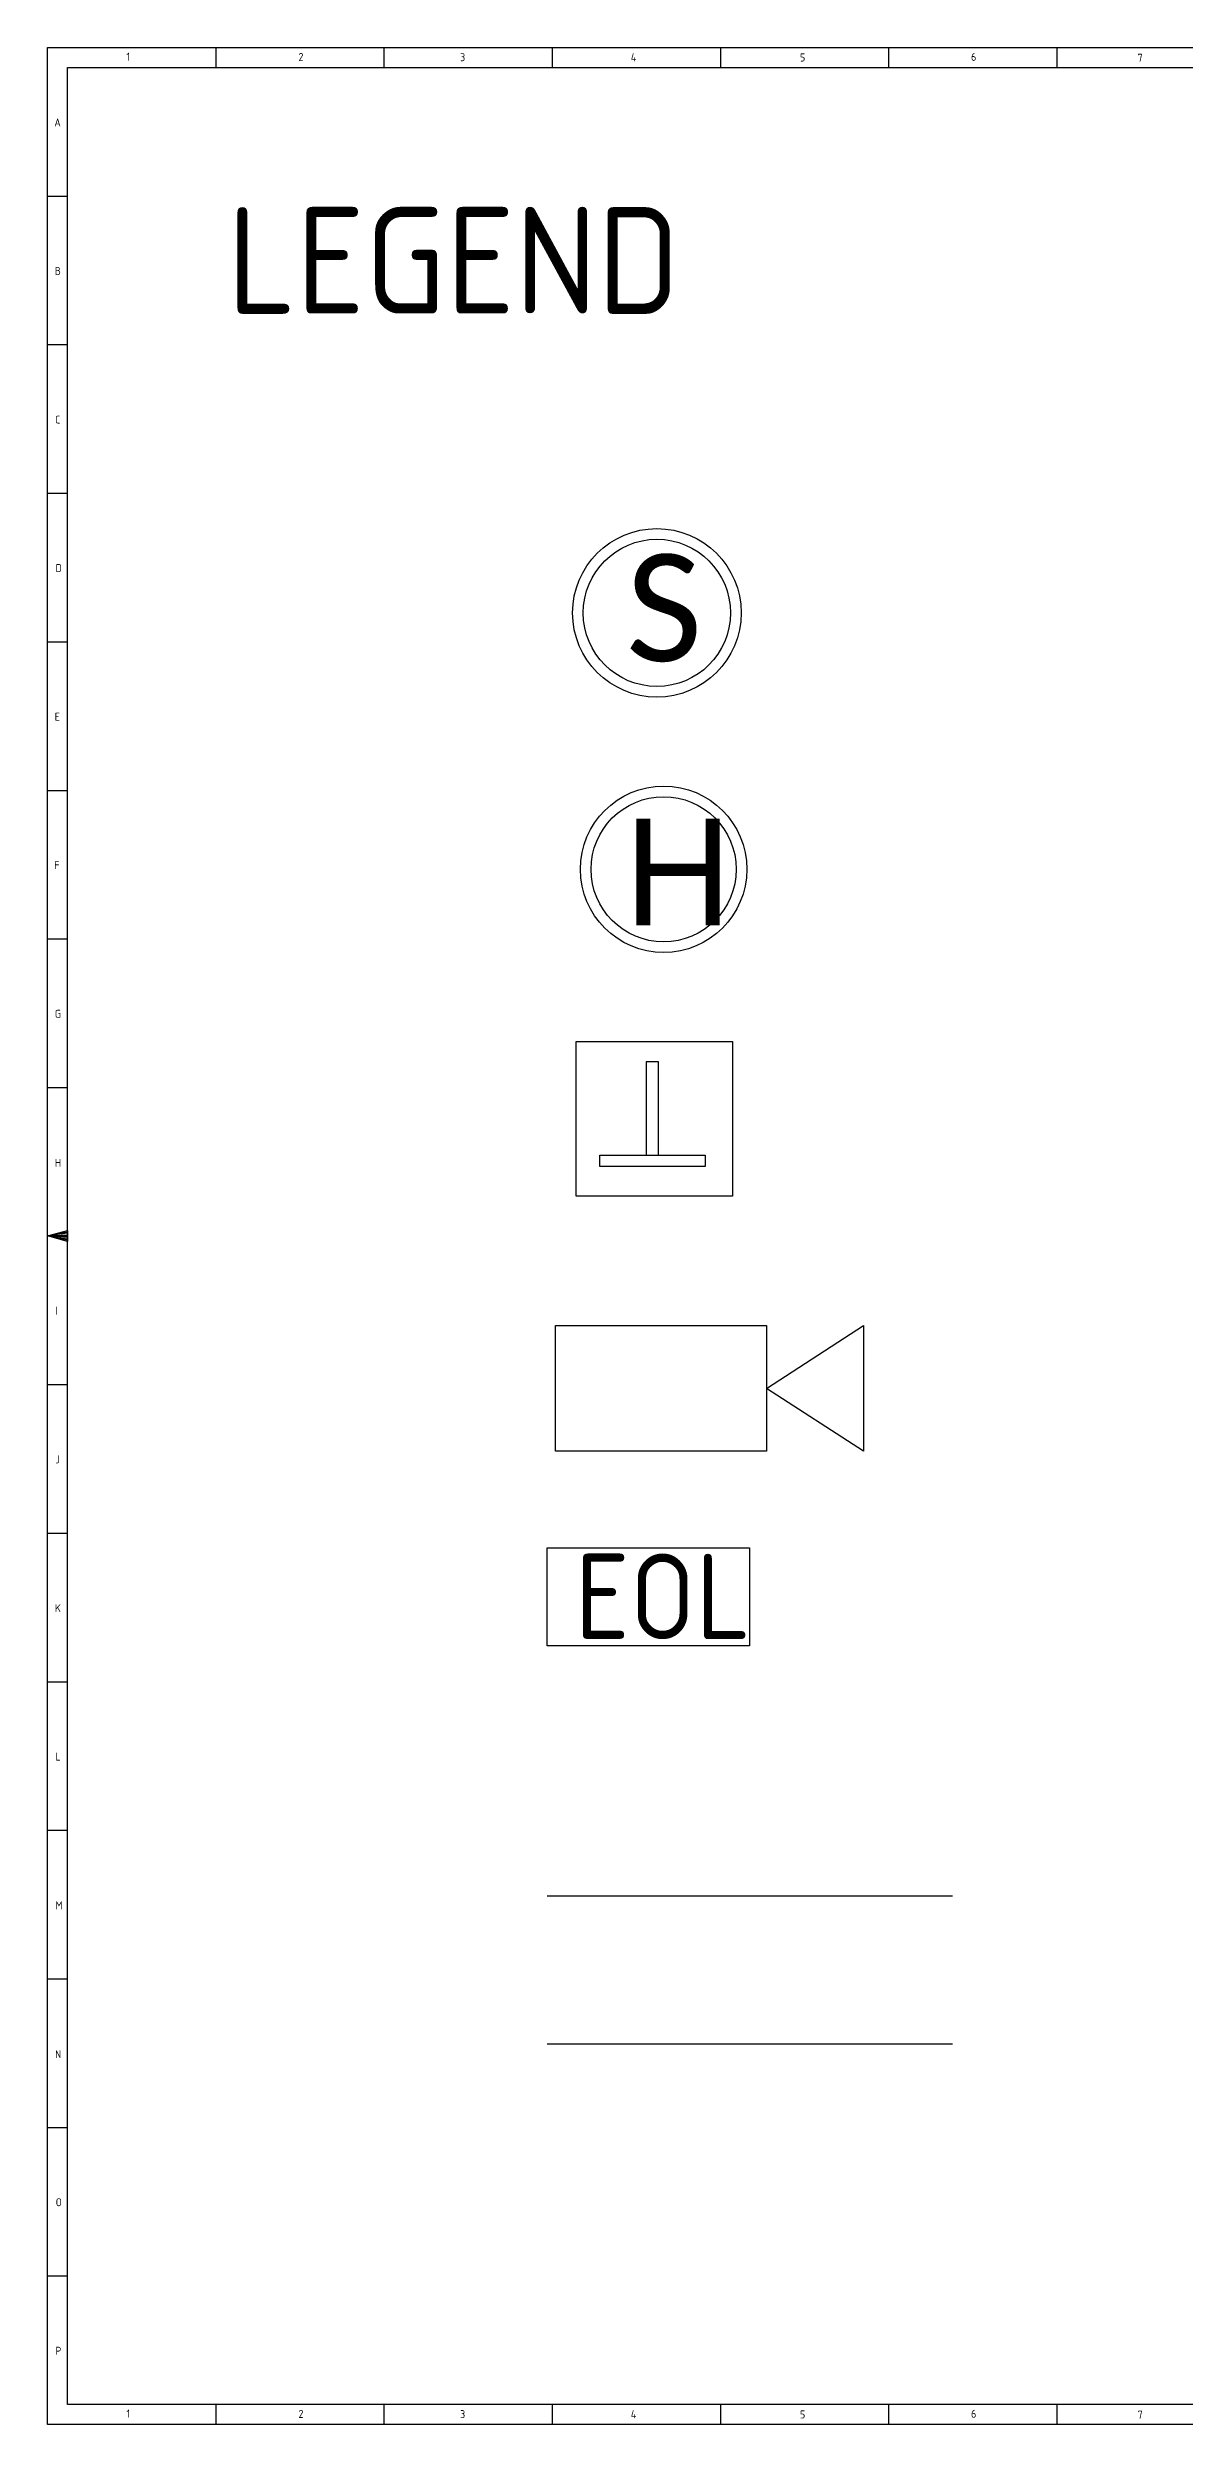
# Model space of a CAD drawing. Header units: inches. Extents: x 985 to 11353, y 526 to 2181.
# Drawn here: x 4446 to 4979, y 1067 to 2181 of the extents above; entities that cross this region are included whole.
import ezdxf

# ---------------------------------------------------------------- set-up
doc = ezdxf.new("R2010")
doc.units = ezdxf.units.IN
doc.header["$MEASUREMENT"] = 0
for name, color, linetype in [('CABLE ROUTE FOR TOTAL PLANE-EMBED 2_DWG$0$SILICAGEL BORDER', 7, 'Continuous'), ('FREE-TEXT', 7, 'Continuous'), ('HEAT DETECTOR', 6, 'Continuous'), ('horn & strobe', 1, 'Continuous'), ('manual pull station', 1, 'Continuous'), ('smoke detector', 1, 'Continuous'), ('zone wiring', 5, 'Continuous')]:
    doc.layers.add(name, color=color, linetype=linetype)
doc.styles.get("Standard").update_dxf_attribs({"font": 'isocp3.shx'})

# ---------------------------------------------------------------- blocks, each defined once
blk = doc.blocks.new('240A1')
at = {"color": 0, "lineweight": -3}
for p, q in [((1045317.02, 286840.35), (1045317.02, 286835.35)), ((1045359.07, 286840.35), (1045359.07, 286835.35)), ((1045401.12, 286840.35), (1045401.12, 286835.35)), ((1045443.17, 286840.35), (1045443.17, 286835.35)), ((1045485.22, 286840.35), (1045485.22, 286835.35)), ((1045527.27, 286840.35), (1045527.27, 286835.35)), ((1045274.97, 286803.22), (1045279.97, 286803.22)), ((1045274.97, 286766.1), (1045279.97, 286766.1)), ((1045274.97, 286728.97), (1045279.97, 286728.97)), ((1045274.97, 286691.85), (1045279.97, 286691.85)), ((1045274.97, 286654.72), (1045279.97, 286654.72)), ((1045274.97, 286617.6), (1045279.97, 286617.6)), ((1045274.97, 286580.47), (1045279.97, 286580.47)), ((1045274.97, 286543.35), (1045279.97, 286543.35)), ((1045274.97, 286506.22), (1045279.97, 286506.22)), ((1045274.97, 286469.1), (1045279.97, 286469.1)), ((1045274.97, 286431.97), (1045279.97, 286431.97)), ((1045274.97, 286394.85), (1045279.97, 286394.85)), ((1045274.97, 286357.72), (1045279.97, 286357.72)), ((1045274.97, 286320.6), (1045279.97, 286320.6)), ((1045274.97, 286283.47), (1045279.97, 286283.47)), ((1045317.02, 286251.35), (1045317.02, 286246.35)), ((1045359.07, 286251.35), (1045359.07, 286246.35)), ((1045401.12, 286251.35), (1045401.12, 286246.35)), ((1045443.17, 286251.35), (1045443.17, 286246.35)), ((1045485.22, 286251.35), (1045485.22, 286246.35)), ((1045527.27, 286251.35), (1045527.27, 286246.35))]:
    blk.add_line(p, q, dxfattribs=at)
at = {"color": 5, "lineweight": -3}
blk.add_lwpolyline([(1045274.97, 286840.35), (1046115.97, 286840.35), (1046115.97, 286246.35), (1045274.97, 286246.35)], close=True, dxfattribs=at)
at = {"color": 0, "lineweight": -3}
blk.add_lwpolyline([(1045279.97, 286835.35), (1046110.97, 286835.35), (1046110.97, 286251.35), (1045279.97, 286251.35)], close=True, dxfattribs=at)
at = {"lineweight": -3}
blk.add_lwpolyline([(1045274.97, 286543.35), (1045279.97, 286544.69), (1045279.97, 286542.01), (1045274.97, 286543.35), (1045279.97, 286544.35), (1045279.97, 286544.02), (1045274.97, 286543.35), (1045279.97, 286543.68), (1045279.97, 286543.01), (1045274.97, 286543.35), (1045279.97, 286542.68), (1045279.97, 286542.34), (1045274.97, 286543.35)], dxfattribs=at)
at = {"lineweight": -3, "char_height": 2, "attachment_point": 1}
for s, insert in [('1', (1045294.68, 286839.06)), ('2', (1045337.7, 286839)), ('3', (1045378.11, 286838.93)), ('4', (1045420.77, 286838.9)), ('5', (1045463.07, 286838.86)), ('6', (1045505.83, 286839.01)), ('7', (1045547.45, 286838.79)), ('A', (1045276.67, 286822.63)), ('B', (1045276.77, 286785.51)), ('C', (1045276.88, 286748.38)), ('D', (1045276.98, 286711.26)), ('E', (1045276.76, 286674.13)), ('F', (1045276.65, 286637.01)), ('G', (1045276.79, 286599.88)), ('H', (1045276.81, 286562.62)), ('I', (1045276.85, 286525.7)), ('J', (1045276.95, 286488.53)), ('K', (1045276.82, 286451.34)), ('L', (1045276.95, 286414.26)), ('M', (1045276.96, 286377.06)), ('N', (1045276.85, 286339.88)), ('O', (1045277.01, 286302.88)), ('P', (1045276.94, 286265.76)), ('1', (1045294.68, 286250.06)), ('2', (1045337.7, 286250)), ('3', (1045378.11, 286249.93)), ('4', (1045420.77, 286249.9)), ('5', (1045463.07, 286249.86)), ('6', (1045505.83, 286250.01)), ('7', (1045547.45, 286249.79))]:
    blk.add_mtext_dynamic_manual_height_columns(s, width=2, gutter_width=1, heights=[0], dxfattribs=dict(at, insert=insert))
blk = doc.blocks.new('smoke detector')
at = {"layer": 'smoke detector'}
for radius in [3.95, 3.45]:
    blk.add_circle((331.62, 4109.64), radius, dxfattribs=at)
at = {"layer": 'smoke detector', "insert": (330.17, 4112.38), "char_height": 5, "attachment_point": 1}
blk.add_mtext_dynamic_manual_height_columns('{\\fCalibri|b0|i0|c0|p34;S}', width=5, gutter_width=1, heights=[0], dxfattribs=at)
blk = doc.blocks.new('HEAT DETECTOR')
at = {"layer": 'HEAT DETECTOR'}
for radius in [3.9, 3.4]:
    blk.add_circle((-413.33, 4156), radius, dxfattribs=at)
at = {"layer": 'HEAT DETECTOR', "insert": (-415.18, 4158.37), "char_height": 5, "attachment_point": 1}
blk.add_mtext_dynamic_manual_height_columns('{\\fArial|b0|i0|c0|p34;H}', width=5, gutter_width=1, heights=[4.09], dxfattribs=at)
blk = doc.blocks.new('manual pull station')
at = {"layer": 'FREE-TEXT', "color": 1}
for points in [[(-402.22, 4159.67), (-394.89, 4159.67), (-394.89, 4152.42), (-402.22, 4152.42)], [(-398.95, 4154.34), (-398.37, 4154.34), (-398.37, 4158.72), (-398.95, 4158.72)], [(-401.12, 4154.34), (-396.18, 4154.34), (-396.18, 4153.81), (-401.12, 4153.81)]]:
    blk.add_lwpolyline(points, close=True, dxfattribs=at)
blk = doc.blocks.new('horn with strobe')
at = {"layer": 'horn & strobe', "color": 1}
for points in [[(-391.02, 4158.6), (-381.13, 4158.6), (-381.13, 4152.71), (-391.02, 4152.71)], [(-376.59, 4158.6), (-376.59, 4152.71), (-381.13, 4155.65)]]:
    blk.add_lwpolyline(points, close=True, dxfattribs=at)
blk = doc.blocks.new('EOL')
at = {"layer": 'zone wiring', "color": 4}
blk.add_lwpolyline([(-410.51, 4145.39), (-401.03, 4145.39), (-401.03, 4140.79), (-410.51, 4140.79)], close=True, dxfattribs=at)
at = {"layer": 'zone wiring', "color": 4, "insert": (-409.22, 4145.11), "char_height": 4, "attachment_point": 1}
blk.add_mtext_dynamic_manual_height_columns('EOL', width=7.8869, gutter_width=1, heights=[0], dxfattribs=at)

msp = doc.modelspace()

# ---------------------------------------------------------------- linework, layer by layer
at = {"layer": 'zone wiring', "color": 3}
msp.add_line((4679.79, 1315.23), (4869.76, 1315.23), dxfattribs=at)
at = {"layer": 'zone wiring', "color": 30}
msp.add_line((4679.79, 1245.88), (4869.76, 1245.88), dxfattribs=at)

# ---------------------------------------------------------------- block references
at = {"layer": 'CABLE ROUTE FOR TOTAL PLANE-EMBED 2_DWG$0$SILICAGEL BORDER', "color": 7, "xscale": 1.875, "yscale": 1.875, "zscale": 1.875}
msp.add_blockref('240A1', (-1955444.94, -535644.44), dxfattribs=at)
at = {"layer": 'FREE-TEXT', "xscale": 10, "yscale": 10, "zscale": 10}
for name, p in [('HEAT DETECTOR', (8867.68, -39763.82)), ('horn with strobe', (8593.92, -40003.6))]:
    msp.add_blockref(name, p, dxfattribs=at)
at = {"layer": 'manual pull station', "xscale": 10, "yscale": 10, "zscale": 10}
msp.add_blockref('manual pull station', (8715.64, -39881.2), dxfattribs=at)
at = {"layer": 'smoke detector', "xscale": 10, "yscale": 10, "zscale": 10}
msp.add_blockref('smoke detector', (1415.01, -39180.08), dxfattribs=at)
at = {"layer": 'zone wiring', "xscale": 10, "yscale": 10, "zscale": 10}
msp.add_blockref('EOL', (8784.93, -39975.66), dxfattribs=at)

# ---------------------------------------------------------------- texts
at = {"layer": 'FREE-TEXT', "insert": (4529.8, 2106.43), "char_height": 50, "attachment_point": 1}
msp.add_mtext_dynamic_manual_height_columns('LEGEND', width=44.8844, gutter_width=1, heights=[0], dxfattribs=at)

doc.saveas('drawing.dxf')
